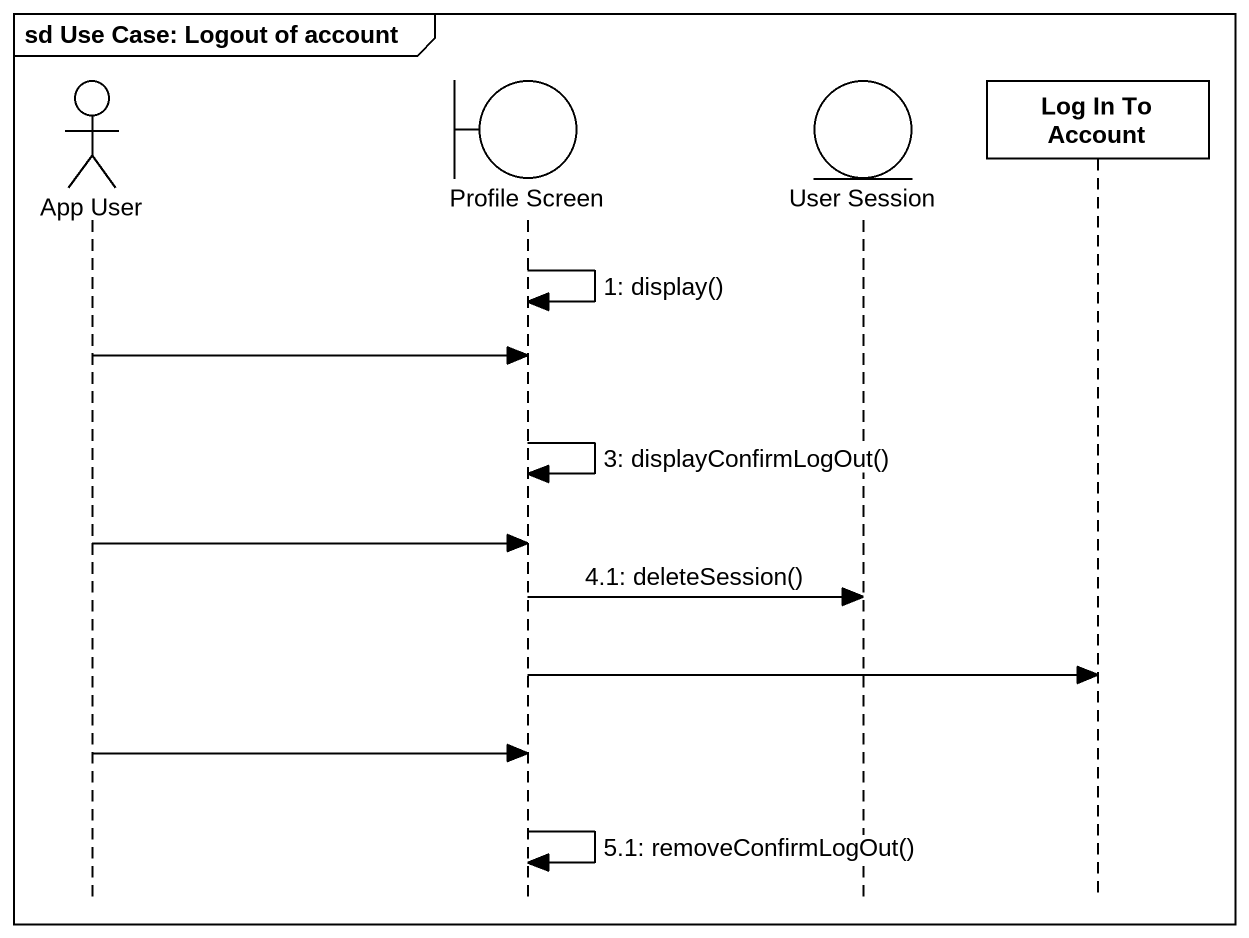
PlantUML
@startuml
mainframe sd Use Case: Logout of account
hide footbox
actor "App User" as App_User
boundary "Profile Screen" as Profile_Screen
entity "User Session" as User_Session
participant "Log In To Account" as Log_In_To_Account

Profile_Screen -> Profile_Screen : 1: display()
App_User -> Profile_Screen
Profile_Screen -> Profile_Screen : 3: displayConfirmLogOut()
App_User -> Profile_Screen
Profile_Screen -> User_Session : 4.1: deleteSession()
Profile_Screen -> Log_In_To_Account
App_User -> Profile_Screen
Profile_Screen -> Profile_Screen : 5.1: removeConfirmLogOut()
@enduml
